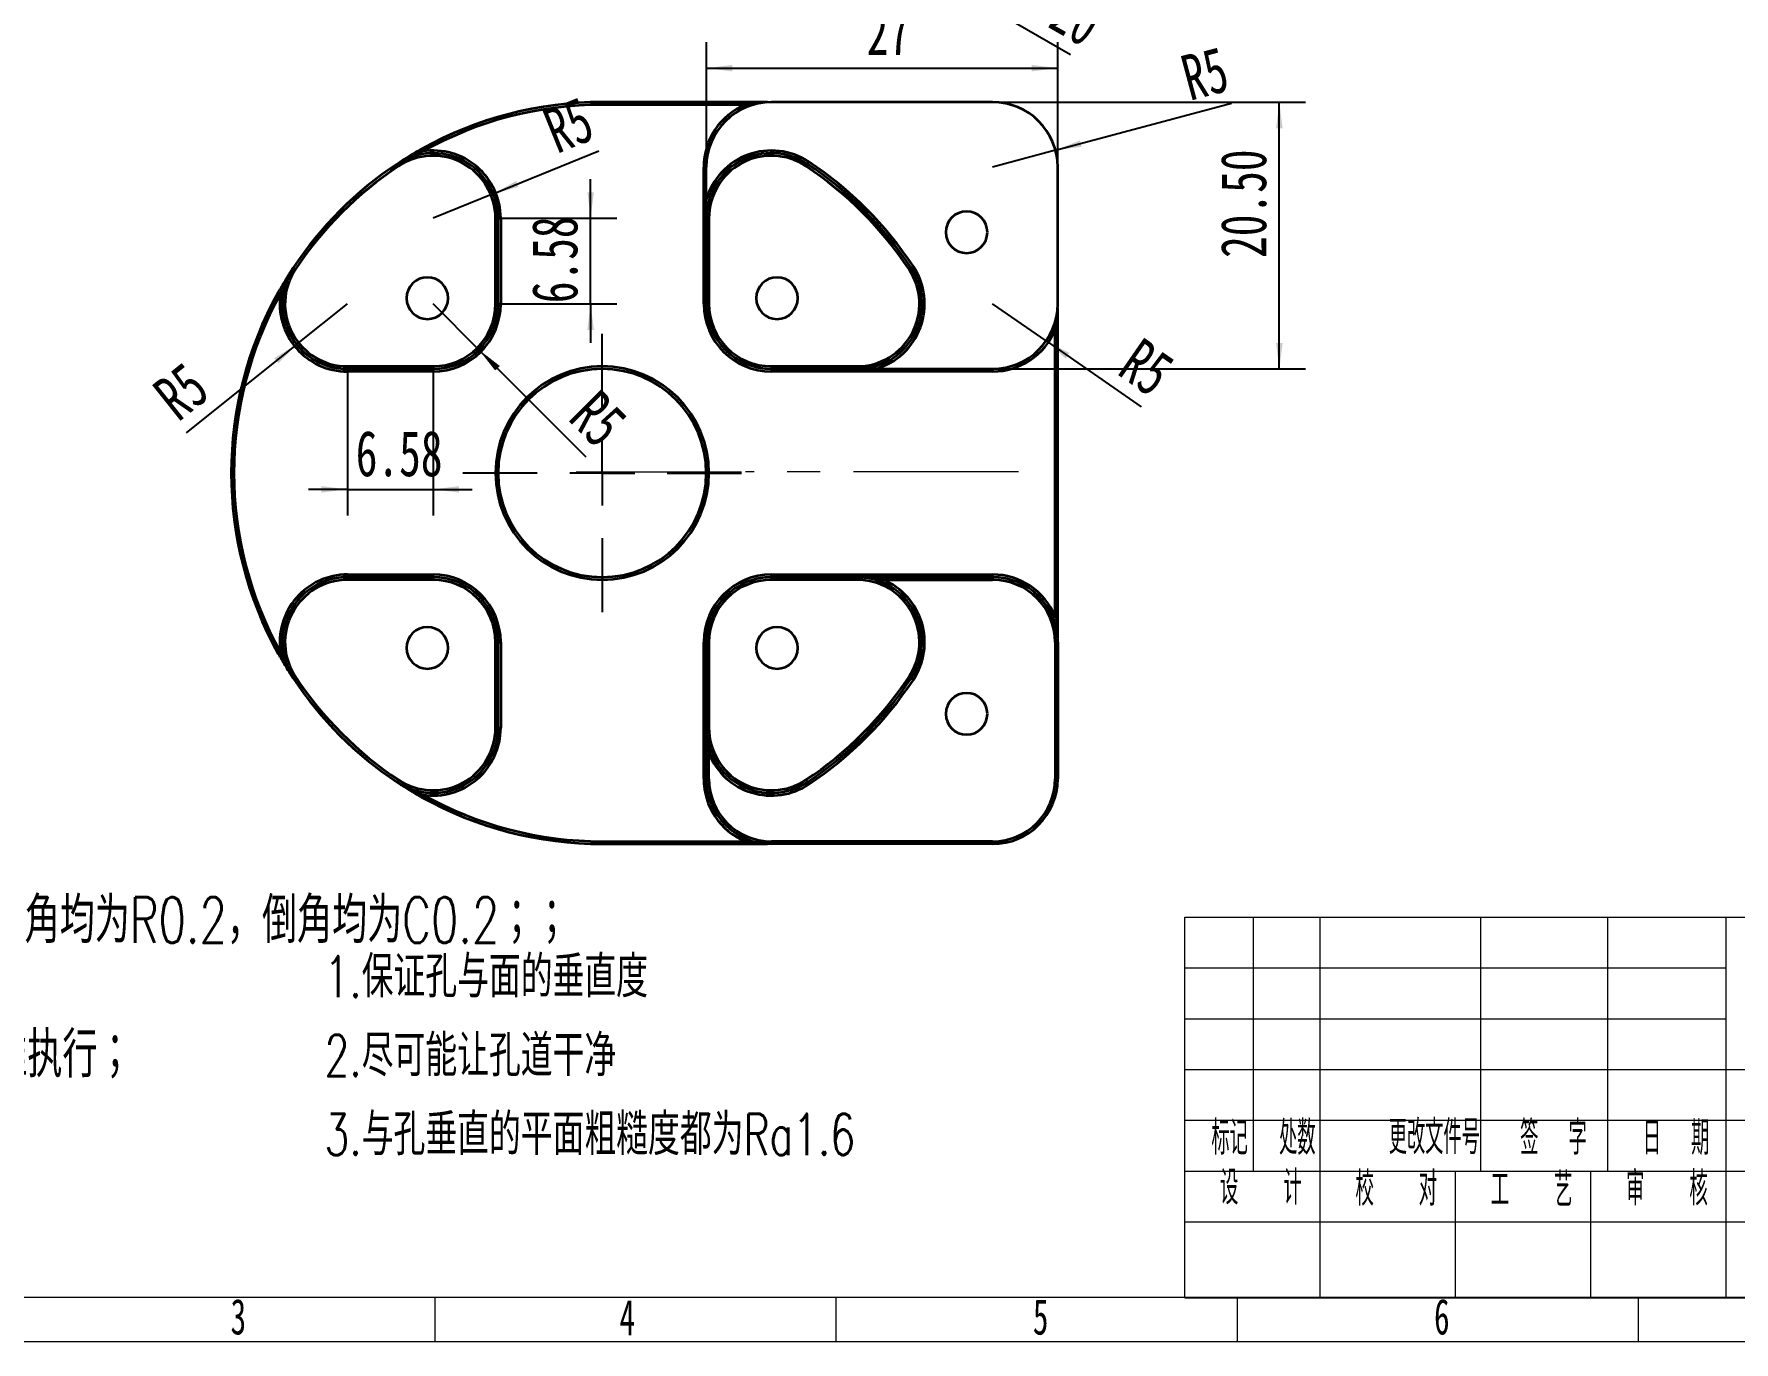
# Model space of a CAD drawing. Header units: millimetres. Extents: x -26 to 292, y -4 to 206.
# Drawn here: x 83.3 to 213.9, y 2.8 to 103.3 of the extents above; entities that cross this region are included whole.
import ezdxf

# ---------------------------------------------------------------- set-up
doc = ezdxf.new("R2010")
doc.units = ezdxf.units.MM
doc.linetypes.add('CENTERX2', pattern=[20.32, 12.7, -2.54, 2.54, -2.54])
doc.layers.add('10', color=7, linetype='Continuous')
doc.layers.add('SLD-0', color=7, linetype='Continuous')
doc.layers.add('粗实线层', color=7, linetype='Continuous', lineweight=25)
doc.styles.add('SLDTEXTSTYLE0', font='TXT', dxfattribs={"width": 0.7, "bigfont": 'bigfont'})
doc.styles.add('SLDTEXTSTYLE1', font='TXT', dxfattribs={"width": 0.7})
doc.styles.add('SLDTEXTSTYLE2', font='TXT', dxfattribs={"width": 0.49, "bigfont": 'bigfont'})
doc.styles.add('SLDTEXTSTYLE3', font='TXT', dxfattribs={"width": 0.495, "bigfont": 'bigfont'})
doc.styles.add('SLDTEXTSTYLE4', font='TXT', dxfattribs={"width": 0.496, "bigfont": 'bigfont'})
doc.styles.add('SLDTEXTSTYLE7', font='TXT', dxfattribs={"width": 0.638186})
doc.dimstyles.new('SLDDIMSTYLE0', dxfattribs={"dimtxt": 3.5, "dimasz": 2, "dimexe": 0, "dimexo": 0.0625, "dimgap": 0.875, "dimtad": 2, "dimrnd": 1e-09, "dimzin": 12, "dimdsep": 46, "dimtxsty": 'SLDTEXTSTYLE1', "dimsah": 1, "dimcen": 0.09, "dimadec": 0, "dimazin": 3, "dimtfac": 1, "dimtmove": 0, "dimatfit": 0, "dimfxl": 0, "dimfrac": 2, "dimtolj": 1, "dimtzin": 12, "dimarcsym": 0})
doc.dimstyles.new('SLDDIMSTYLE3', dxfattribs={"dimtxt": 3.5, "dimasz": 2, "dimexe": 0, "dimexo": 0.0625, "dimgap": 0.875, "dimtad": 2, "dimrnd": 1e-09, "dimzin": 0, "dimdsep": 46, "dimtxsty": 'SLDTEXTSTYLE1', "dimsah": 1, "dimcen": 0, "dimadec": 0, "dimazin": 0, "dimtfac": 1, "dimtofl": 0, "dimtmove": 0, "dimatfit": 3, "dimfxl": 0, "dimfrac": 2, "dimtolj": 1, "dimtzin": 12, "dimarcsym": 0})
doc.dimstyles.new('SLDDIMSTYLE5', dxfattribs={"dimtxt": 3.5, "dimasz": 2, "dimexe": 0, "dimexo": 0.0625, "dimgap": 0.875, "dimtad": 2, "dimrnd": 1e-09, "dimzin": 12, "dimdsep": 46, "dimtxsty": 'SLDTEXTSTYLE1', "dimsah": 1, "dimcen": 0, "dimadec": 0, "dimazin": 3, "dimtfac": 1, "dimtofl": 0, "dimtmove": 0, "dimatfit": 3, "dimfxl": 0, "dimfrac": 2, "dimtolj": 1, "dimtzin": 12, "dimarcsym": 0})
doc.dimstyles.new('SLDDIMSTYLE6', dxfattribs={"dimtxt": 3.5, "dimasz": 2, "dimexe": 0, "dimexo": 0.0625, "dimgap": 0.875, "dimtad": 2, "dimrnd": 1e-09, "dimzin": 12, "dimdsep": 46, "dimtxsty": 'SLDTEXTSTYLE1', "dimsah": 1, "dimcen": 0.09, "dimadec": 0, "dimazin": 3, "dimtfac": 1, "dimtofl": 0, "dimtmove": 0, "dimatfit": 3, "dimfxl": 0, "dimfrac": 2, "dimtolj": 1, "dimtzin": 12, "dimarcsym": 0})
doc.dimstyles.new('SLDDIMSTYLE9', dxfattribs={"dimtxt": 3.5, "dimasz": 2, "dimexe": 0, "dimexo": 0.0625, "dimgap": 0.875, "dimtad": 2, "dimrnd": 1e-09, "dimzin": 4, "dimdsep": 46, "dimtxsty": 'SLDTEXTSTYLE1', "dimsah": 1, "dimcen": 0.09, "dimadec": 0, "dimazin": 1, "dimtfac": 1, "dimtofl": 0, "dimtmove": 0, "dimatfit": 3, "dimfxl": 0, "dimfrac": 2, "dimtolj": 1, "dimtzin": 12, "dimarcsym": 0})

# ---------------------------------------------------------------- blocks, each defined once
blk = doc.blocks.new('SW_NOTE_0_1')
at = {"layer": 'SLD-0', "color": 0, "char_height": 3.5, "attachment_point": 1, "style": 'SLDTEXTSTYLE0'}
for s, insert in [('☆2、所有标注公差尺寸为必检尺寸；', (0, 4.51)), ('☆3、未注尺寸/形位公差按钣金设计加工标准执行；', (0, -0.82)), ('☆4、钣金加工严禁采用划深槽折弯加工方式；', (0, -6.15)), ('☆5、去毛刺飞边，尖角倒钝；', (0, -11.48))]:
    blk.add_mtext(s, dxfattribs=dict(at, insert=insert))
blk = doc.blocks.new('SW_NOTE_0_4')
at = {"layer": '粗实线层', "color": 0, "char_height": 3.175, "attachment_point": 1, "style": 'SLDTEXTSTYLE0'}
for s, insert in [('1.保证孔与面的垂直度', (0, 4.09)), ('2.尽可能让孔道干净', (0, -1.97)), ('3.与孔垂直的平面粗糙度都为Ra1.6', (0, -8.03))]:
    blk.add_mtext(s, dxfattribs=dict(at, insert=insert))
blk = doc.blocks.new('_D_9')
at = {"layer": '10'}
for q in [(151.35, 108.42), (162.95, 101.72)]:
    blk.add_line((151.52, 108.32), q, dxfattribs=at)
blk.add_solid([(151.52, 108.32), (153.13, 107.1), (153.38, 107.54)], dxfattribs=at)
at = {"layer": '10', "insert": (158.53, 109.42), "char_height": 3.5, "attachment_point": 1, "rotation": 330, "style": 'SLDTEXTSTYLE1'}
blk.add_mtext('R0.20', dxfattribs=at)
blk = doc.blocks.new('_D_21')
at = {"layer": '10'}
for p, q in [((126.08, 89.14), (126.08, 92.14)), ((119.17, 89.14), (128.08, 89.14)), ((126.08, 82.56), (126.08, 89.14)), ((119.17, 82.56), (128.08, 82.56)), ((126.08, 82.56), (126.08, 79.56))]:
    blk.add_line(p, q, dxfattribs=at)
for points in [[(126.08, 89.14), (126.33, 91.14), (125.83, 91.14)], [(126.08, 82.56), (125.83, 80.56), (126.33, 80.56)]]:
    blk.add_solid(points, dxfattribs=at)
at = {"layer": '10', "insert": (121.56, 82.61), "char_height": 3.5, "attachment_point": 1, "rotation": 90, "style": 'SLDTEXTSTYLE1'}
blk.add_mtext('6.58', dxfattribs=at)
blk = doc.blocks.new('_D_22')
at = {"layer": '10'}
for q in [(113.97, 82.56), (125.72, 70.81)]:
    blk.add_line((117.5, 79.03), q, dxfattribs=at)
blk.add_solid([(117.5, 79.03), (118.74, 77.44), (119.1, 77.79)], dxfattribs=at)
at = {"layer": '10', "insert": (126.73, 76.16), "char_height": 3.5, "attachment_point": 1, "rotation": 315, "style": 'SLDTEXTSTYLE1'}
blk.add_mtext('R5', dxfattribs=at)
blk = doc.blocks.new('_D_23')
at = {"layer": '10'}
for q in [(126.7, 94.31), (113.97, 89.14)]:
    blk.add_line((118.6, 91.02), q, dxfattribs=at)
blk.add_solid([(118.6, 91.02), (120.55, 91.54), (120.36, 92.01)], dxfattribs=at)
at = {"layer": '10', "insert": (122.17, 97.31), "char_height": 3.5, "attachment_point": 1, "rotation": 22.1242, "style": 'SLDTEXTSTYLE1'}
blk.add_mtext('R5', dxfattribs=at)
blk = doc.blocks.new('_D_24')
at = {"layer": '10'}
for q in [(107.39, 82.56), (95, 72.66)]:
    blk.add_line((103.49, 79.44), q, dxfattribs=at)
blk.add_solid([(103.49, 79.44), (101.77, 78.39), (102.08, 78)], dxfattribs=at)
at = {"layer": '10', "insert": (92.2, 76.17), "char_height": 3.5, "attachment_point": 1, "rotation": 38.6255, "style": 'SLDTEXTSTYLE1'}
blk.add_mtext('R5', dxfattribs=at)
blk = doc.blocks.new('_D_25')
at = {"layer": '10'}
for p, q in [((107.39, 77.76), (107.39, 66.31)), ((113.97, 77.76), (113.97, 66.31)), ((107.39, 68.31), (104.39, 68.31)), ((107.39, 68.31), (113.97, 68.31)), ((113.97, 68.31), (116.97, 68.31))]:
    blk.add_line(p, q, dxfattribs=at)
for points in [[(107.39, 68.31), (105.39, 68.56), (105.39, 68.06)], [(113.97, 68.31), (115.97, 68.06), (115.97, 68.56)]]:
    blk.add_solid(points, dxfattribs=at)
at = {"layer": '10', "insert": (108.03, 72.82), "char_height": 3.5, "attachment_point": 1, "style": 'SLDTEXTSTYLE1'}
blk.add_mtext('6.58', dxfattribs=at)
blk = doc.blocks.new('_D_26')
at = {"layer": '10'}
for q in [(175.33, 97.98), (156.97, 93.06)]:
    blk.add_line((161.8, 94.36), q, dxfattribs=at)
blk.add_solid([(161.8, 94.36), (163.8, 94.63), (163.67, 95.12)], dxfattribs=at)
at = {"layer": '10', "insert": (171.21, 101.53), "char_height": 3.5, "attachment_point": 1, "rotation": 15, "style": 'SLDTEXTSTYLE1'}
blk.add_mtext('R5', dxfattribs=at)
blk = doc.blocks.new('_D_27')
at = {"layer": '10'}
for q in [(156.97, 82.56), (168.39, 74.66)]:
    blk.add_line((161.08, 79.72), q, dxfattribs=at)
blk.add_solid([(161.08, 79.72), (162.58, 78.37), (162.87, 78.79)], dxfattribs=at)
at = {"layer": '10', "insert": (168.42, 80.09), "char_height": 3.5, "attachment_point": 1, "rotation": 325.3273, "style": 'SLDTEXTSTYLE1'}
blk.add_mtext('R5', dxfattribs=at)
blk = doc.blocks.new('_D_28')
at = {"layer": '10'}
for p, q in [((134.97, 93.06), (134.97, 102.67)), ((161.97, 93.06), (161.97, 102.67)), ((134.97, 100.67), (161.97, 100.67))]:
    blk.add_line(p, q, dxfattribs=at)
for points in [[(134.97, 100.67), (136.97, 100.42), (136.97, 100.92)], [(161.97, 100.67), (159.97, 100.92), (159.97, 100.42)]]:
    blk.add_solid(points, dxfattribs=at)
at = {"layer": '10', "insert": (147.29, 105.19), "char_height": 3.5, "attachment_point": 1, "style": 'SLDTEXTSTYLE1'}
blk.add_mtext('27', dxfattribs=at)
blk = doc.blocks.new('_D_29')
at = {"layer": '10'}
for p, q in [((156.97, 98.06), (181, 98.06)), ((179, 77.56), (179, 98.06)), ((156.97, 77.56), (181, 77.56))]:
    blk.add_line(p, q, dxfattribs=at)
for points in [[(179, 98.06), (178.75, 96.06), (179.25, 96.06)], [(179, 77.56), (179.25, 79.56), (178.75, 79.56)]]:
    blk.add_solid(points, dxfattribs=at)
at = {"layer": '10', "insert": (174.49, 86.09), "char_height": 3.5, "attachment_point": 1, "rotation": 90, "style": 'SLDTEXTSTYLE1'}
blk.add_mtext('20.50', dxfattribs=at)
blk = doc.blocks.new('SW_CENTERMARKSYMBOL_7')
at = {"layer": '10', "color": 0}
for p, q in [((0, 5), (0, 10.7)), ((0, 0), (0, 2.5)), ((-5, 0), (-10.7, 0)), ((0, 0), (-2.5, 0)), ((0, 0), (0, -2.5)), ((0, 0), (2.5, 0)), ((5, 0), (10.7, 0)), ((0, -5), (0, -10.7))]:
    blk.add_line(p, q, dxfattribs=at)

msp = doc.modelspace()

# ---------------------------------------------------------------- linework, layer by layer
at = {"color": 7, "linetype": 'Continuous', "lineweight": 35}
for p, q in [((126.969, 97.863), (126.969, 98.063)), ((137.969, 98.063), (126.969, 98.063)), ((137.969, 97.863), (137.969, 98.063)), ((139.666, 98.058), (139.679, 98.063)), ((156.969, 98.063), (139.969, 98.063)), ((137.969, 97.863), (126.969, 97.863)), ((113.188, 94.281), (113.09, 94.455)), ((111.314, 93.138), (111.203, 93.305)), ((134.969, 93.063), (134.769, 93.063)), ((134.769, 82.563), (134.769, 93.063)), ((134.969, 90.568), (134.969, 93.063)), ((142.624, 93.138), (142.735, 93.305)), ((142.735, 93.305), (142.846, 93.471)), ((161.969, 82.563), (161.969, 93.063)), ((118.769, 82.563), (118.769, 89.14)), ((118.769, 89.14), (118.969, 89.14)), ((118.969, 82.563), (118.969, 89.14)), ((118.969, 89.14), (119.169, 89.14)), ((119.169, 89.14), (119.169, 82.563)), ((134.969, 89.14), (134.969, 82.563)), ((135.169, 89.14), (134.969, 89.14)), ((135.169, 89.14), (135.169, 82.563)), ((103.048, 85.048), (103.05, 85.06)), ((103.394, 85.218), (103.227, 85.329)), ((150.544, 85.218), (150.711, 85.329)), ((150.711, 85.329), (150.878, 85.439)), ((102.251, 83.344), (102.077, 83.441)), ((118.769, 82.563), (118.969, 82.563)), ((118.969, 82.563), (119.169, 82.563)), ((134.969, 82.563), (134.769, 82.563)), ((135.169, 82.563), (134.969, 82.563)), ((161.769, 80.563), (161.969, 80.563)), ((161.769, 58.563), (161.769, 80.563)), ((161.969, 58.563), (161.969, 80.563)), ((107.392, 77.763), (113.969, 77.763)), ((107.392, 77.763), (107.392, 77.563)), ((107.392, 77.563), (113.969, 77.563)), ((107.392, 77.563), (107.392, 77.363)), ((113.969, 77.363), (107.392, 77.363)), ((113.969, 77.763), (113.969, 77.563)), ((113.969, 77.563), (113.969, 77.363)), ((139.969, 77.763), (139.969, 77.563)), ((139.969, 77.763), (146.546, 77.763)), ((139.969, 77.563), (146.546, 77.563)), ((139.969, 77.563), (139.969, 77.363)), ((156.969, 77.363), (139.969, 77.363)), ((146.546, 77.763), (146.546, 77.563)), ((147.974, 77.563), (156.969, 77.563)), ((156.969, 77.563), (156.969, 77.363)), ((118.769, 69.563), (118.969, 69.563)), ((135.169, 69.563), (134.969, 69.563)), ((107.392, 61.563), (107.392, 61.763)), ((107.392, 61.763), (113.969, 61.763)), ((107.392, 61.363), (107.392, 61.563)), ((113.969, 61.563), (107.392, 61.563)), ((113.969, 61.563), (113.969, 61.763)), ((113.969, 61.363), (113.969, 61.563)), ((126.969, 61.563), (126.969, 61.363)), ((139.969, 61.563), (139.969, 61.763)), ((139.969, 61.763), (156.969, 61.763)), ((139.969, 61.363), (139.969, 61.563)), ((146.546, 61.563), (139.969, 61.563)), ((146.546, 61.363), (146.546, 61.563)), ((148.546, 61.563), (156.969, 61.563)), ((156.969, 61.563), (156.969, 61.763)), ((156.969, 61.563), (156.969, 61.363)), ((113.969, 61.363), (107.392, 61.363)), ((146.546, 61.363), (139.969, 61.363)), ((148.546, 61.363), (156.969, 61.363)), ((161.769, 58.563), (161.969, 58.563)), ((118.769, 49.986), (118.769, 56.563)), ((118.769, 56.563), (118.969, 56.563)), ((118.969, 49.986), (118.969, 56.563)), ((118.969, 56.563), (119.169, 56.563)), ((119.169, 56.563), (119.169, 49.986)), ((134.969, 56.563), (134.769, 56.563)), ((134.769, 46.063), (134.769, 56.563)), ((135.169, 56.563), (134.969, 56.563)), ((134.969, 56.563), (134.969, 49.986)), ((135.169, 56.563), (135.169, 49.986)), ((161.769, 56.563), (161.769, 46.063)), ((161.969, 56.563), (161.769, 56.563)), ((161.965, 56.866), (161.969, 56.853)), ((161.969, 56.563), (161.969, 46.063)), ((102.251, 55.782), (102.077, 55.684)), ((103.394, 53.907), (103.227, 53.797)), ((150.544, 53.907), (150.711, 53.797)), ((150.711, 53.797), (150.878, 53.686)), ((118.769, 49.986), (118.969, 49.986)), ((118.969, 49.986), (119.169, 49.986)), ((135.169, 49.986), (134.969, 49.986)), ((134.969, 46.063), (134.969, 49.986)), ((135.169, 46.063), (135.169, 47.986)), ((111.314, 45.987), (111.203, 45.821)), ((134.969, 46.063), (134.769, 46.063)), ((134.969, 46.063), (135.169, 46.063)), ((142.624, 45.987), (142.735, 45.821)), ((142.735, 45.821), (142.846, 45.654)), ((161.969, 46.063), (161.769, 46.063)), ((111.484, 45.642), (111.472, 45.644)), ((113.188, 44.845), (113.09, 44.67)), ((126.969, 41.263), (137.969, 41.263)), ((126.969, 41.263), (126.969, 41.063)), ((126.969, 41.063), (137.969, 41.063)), ((137.969, 41.263), (137.969, 41.063)), ((156.969, 41.263), (139.969, 41.263)), ((139.969, 41.063), (139.969, 41.263)), ((156.969, 41.063), (139.969, 41.063)), ((156.969, 41.063), (156.969, 41.263))]:
    msp.add_line(p, q, dxfattribs=at)
at = {"color": 7, "linetype": 'Continuous', "lineweight": 35, "flags": 128}
msp.add_lwpolyline([(148.546, 61.363), (148.546, 61.402), (148.546, 61.439), (148.546, 61.474), (148.546, 61.504), (148.546, 61.529), (148.546, 61.548), (148.546, 61.559), (148.546, 61.563)], dxfattribs=at)
at = {"color": 7, "linetype": 'Continuous', "lineweight": 35}
for centre, radius, start, end in [((126.969, 69.563), 28.5, 90, 119.14162), ((139.969, 93.063), 5, 90, 180), ((156.969, 93.063), 5, 0, 90), ((126.969, 69.563), 28.3, 90, 119.14162), ((139.969, 93.063), 5.2, 112.61986, 180), ((113.969, 89.14), 5, 360, 123.58624), ((113.969, 89.14), 5.2, 0, 98.64087), ((139.969, 89.14), 5.2, 56.41376, 164.05763), ((139.969, 89.14), 5, 56.41376, 180), ((126.969, 69.563), 28.5, 123.58624, 146.41376), ((126.969, 69.563), 28.3, 123.58624, 146.41376), ((113.969, 89.14), 4.8, 0, 123.58624), ((139.969, 89.14), 4.8, 56.41376, 180), ((126.969, 69.563), 28.3, 33.58624, 56.41376), ((126.969, 69.563), 28.5, 33.58624, 56.41376), ((126.969, 69.563), 28.7, 33.58624, 56.41376), ((154.969, 88.063), 1.6, 0, 180), ((154.969, 88.063), 1.6, 180, 0), ((107.392, 82.563), 5, 146.41376, 270), ((107.392, 82.563), 4.8, 146.41376, 270), ((146.546, 82.563), 5, 270, 33.58624), ((146.546, 82.563), 4.8, 270, 33.58624), ((146.546, 82.563), 5.2, 285.94237, 33.58624), ((113.534, 82.998), 1.6, 0, 180), ((140.404, 82.998), 1.6, 0, 180), ((126.969, 69.563), 28.5, 150.85838, 209.14162), ((126.969, 69.563), 28.3, 150.85838, 209.14162), ((107.392, 82.563), 5.2, 171.35913, 270), ((113.534, 82.998), 1.6, 180, 0), ((113.969, 82.563), 4.8, 270, 0), ((113.969, 82.563), 5, 270, 0), ((113.969, 82.563), 5.2, 270, 0), ((139.969, 82.563), 5.2, 180, 270), ((139.969, 82.563), 5, 180, 270), ((139.969, 82.563), 4.8, 180, 270), ((140.404, 82.998), 1.6, 180, 0), ((156.969, 82.563), 5, 270, 0), ((156.969, 82.563), 5.2, 270, 337.38014), ((126.969, 69.563), 8.2, 0, 180), ((126.969, 69.563), 8, 0, 180), ((126.969, 69.563), 8.2, 180, 270), ((126.969, 69.563), 8, 180, 270), ((126.969, 69.563), 8.2, 270, 0), ((126.969, 69.563), 8, 270, 0), ((107.392, 56.563), 5.2, 90, 188.64087), ((107.392, 56.563), 5, 90, 213.58624), ((113.969, 56.563), 5.2, 0, 90), ((113.969, 56.563), 5, 0, 90), ((139.969, 56.563), 5.2, 90, 180), ((139.969, 56.563), 5, 90, 180), ((146.546, 56.563), 5, 326.41376, 90), ((147.254, 61.527), 0.0377, 11.10527, 72.49509), ((156.969, 56.563), 5.2, 22.61986, 90), ((156.969, 56.563), 5, 0, 90), ((107.392, 56.563), 4.8, 90, 213.58624), ((113.969, 56.563), 4.8, 0, 90), ((139.969, 56.563), 4.8, 90, 180), ((146.546, 56.563), 4.8, 326.41376, 90), ((146.546, 56.563), 5.2, 326.41376, 67.38016), ((156.969, 56.563), 4.8, 0, 90), ((113.534, 56.128), 1.6, 0, 180), ((140.404, 56.128), 1.6, 0, 180), ((113.534, 56.128), 1.6, 180, 0), ((140.404, 56.128), 1.6, 180, 0), ((126.969, 69.563), 28.5, 213.58624, 236.41376), ((126.969, 69.563), 28.3, 213.58624, 236.41376), ((126.969, 69.563), 28.3, 303.58624, 326.41376), ((126.969, 69.563), 28.5, 303.58624, 326.41376), ((126.969, 69.563), 28.7, 303.58624, 326.41376), ((154.969, 51.063), 1.6, 0, 180), ((154.969, 51.063), 1.6, 180, 0), ((113.969, 49.986), 5, 236.41376, 0), ((113.969, 49.986), 4.8, 236.41376, 0), ((113.969, 49.986), 5.2, 261.35913, 0), ((139.969, 49.986), 5, 180, 303.58624), ((139.969, 49.986), 4.8, 180, 303.58624), ((134.984, 49.277), 0.0371, 288.508, 349.86225), ((139.969, 49.986), 5.2, 202.61986, 303.58624), ((139.969, 46.063), 5.2, 180, 247.38014), ((139.969, 46.063), 5, 180, 270), ((139.969, 46.063), 4.8, 180, 270), ((156.969, 46.063), 4.8, 270, 0), ((156.969, 46.063), 5, 270, 0), ((126.969, 69.563), 28.5, 240.85838, 270), ((126.969, 69.563), 28.3, 240.85838, 270)]:
    msp.add_arc(centre, radius, start, end, dxfattribs=at)
for points, knots in [([(139.678, 98.063), (139.574, 98.063), (139.283, 98.063), (138.719, 98.063), (138.247, 98.063), (137.969, 98.063)], [0, 0, 0, 0, 0.1857645, 0.5209181, 1, 1, 1, 1]), ([(139.668, 98.051), (139.526, 98.048), (139.148, 98.038), (138.581, 97.971), (138.158, 97.896), (137.969, 97.863)], [0, 0, 0, 0, 0.2510178, 0.66498717, 1, 1, 1, 1]), ([(113.09, 94.455), (112.943, 94.372), (112.64, 94.201), (112.18, 93.927), (111.79, 93.687), (111.554, 93.533), (111.477, 93.482)], [0, 0, 0, 0, 0.2649082, 0.545075, 0.8496419, 1, 1, 1, 1]), ([(113.188, 94.281), (113.077, 94.241), (112.832, 94.153), (112.469, 94.001), (112.086, 93.819), (111.759, 93.65), (111.561, 93.526), (111.489, 93.48)], [0, 0, 0, 0, 0.1875749, 0.4122664, 0.6265559, 0.8629067, 1, 1, 1, 1]), ([(134.969, 89.14), (134.969, 89.273), (134.969, 89.499), (134.969, 89.82), (134.969, 90.09), (134.969, 90.339), (134.969, 90.495), (134.969, 90.568)], [0, 0, 0, 0, 0.2816554, 0.4803675, 0.6762508, 0.8493047, 1, 1, 1, 1]), ([(103.051, 85.058), (103.001, 84.981), (102.848, 84.746), (102.608, 84.356), (102.333, 83.896), (102.161, 83.59), (102.077, 83.441)], [0, 0, 0, 0, 0.1496383, 0.4522822, 0.7328943, 1, 1, 1, 1]), ([(103.057, 85.044), (102.975, 84.91), (102.756, 84.556), (102.49, 83.985), (102.325, 83.542), (102.251, 83.344)], [0, 0, 0, 0, 0.25116466, 0.66527881, 1, 1, 1, 1]), ([(161.769, 80.563), (161.794, 80.698), (161.849, 81.002), (161.908, 81.452), (161.95, 81.882), (161.956, 82.143), (161.959, 82.258)], [0, 0, 0, 0, 0.2404322, 0.5388501, 0.7965105, 1, 1, 1, 1]), ([(161.969, 80.563), (161.969, 80.735), (161.969, 81.093), (161.969, 81.662), (161.969, 82.054), (161.969, 82.267)], [0, 0, 0, 0, 0.297794, 0.6172387, 1, 1, 1, 1]), ([(147.974, 77.563), (147.926, 77.563), (147.826, 77.563), (147.668, 77.563), (147.497, 77.563), (147.32, 77.563), (147.135, 77.563), (146.878, 77.563), (146.679, 77.563), (146.546, 77.563)], [0, 0, 0, 0, 0.0993919, 0.2086122, 0.3278355, 0.4571961, 0.5790009, 0.7171375, 1, 1, 1, 1]), ([(148.546, 61.563), (148.383, 61.563), (148.197, 61.563), (147.774, 61.563), (147.538, 61.563), (147.265, 61.563)], [0, 0, 0, 0, 0.5, 0.5, 1, 1, 1, 1]), ([(147.291, 61.534), (147.57, 61.513), (147.807, 61.483), (148.219, 61.423), (148.395, 61.392), (148.546, 61.363)], [0, 0, 0, 0, 0.5, 0.5, 1, 1, 1, 1]), ([(161.958, 56.863), (161.954, 57.006), (161.944, 57.384), (161.877, 57.951), (161.803, 58.374), (161.769, 58.563)], [0, 0, 0, 0, 0.2510178, 0.6649872, 1, 1, 1, 1]), ([(161.969, 56.854), (161.969, 56.958), (161.969, 57.248), (161.969, 57.813), (161.969, 58.285), (161.969, 58.563)], [0, 0, 0, 0, 0.18576453, 0.52091814, 1, 1, 1, 1]), ([(102.077, 55.684), (102.16, 55.537), (102.331, 55.234), (102.605, 54.774), (102.845, 54.384), (102.999, 54.148), (103.049, 54.07)], [0, 0, 0, 0, 0.26490772, 0.54507407, 0.84964088, 1, 1, 1, 1]), ([(102.251, 55.782), (102.291, 55.67), (102.379, 55.426), (102.531, 55.063), (102.712, 54.68), (102.882, 54.353), (103.006, 54.155), (103.051, 54.083)], [0, 0, 0, 0, 0.1875746, 0.4122656, 0.6265552, 0.8629065, 1, 1, 1, 1]), ([(134.996, 49.241), (135.015, 48.982), (135.041, 48.75), (135.102, 48.332), (135.136, 48.147), (135.169, 47.986)], [0, 0, 0, 0, 0.5, 0.5, 1, 1, 1, 1]), ([(135.169, 47.986), (135.213, 48.004), (135.264, 48.025), (135.336, 48.056), (135.354, 48.063), (135.354, 48.063)], [0, 0, 0, 0, 0.5, 0.5, 1, 1, 1, 1]), ([(111.473, 45.645), (111.551, 45.595), (111.786, 45.441), (112.175, 45.202), (112.636, 44.927), (112.942, 44.754), (113.09, 44.67)], [0, 0, 0, 0, 0.1496393, 0.4522814, 0.7328932, 1, 1, 1, 1]), ([(111.488, 45.651), (111.622, 45.568), (111.976, 45.35), (112.547, 45.083), (112.99, 44.919), (113.188, 44.845)], [0, 0, 0, 0, 0.251165, 0.6652786, 1, 1, 1, 1]), ([(137.969, 41.263), (138.104, 41.238), (138.408, 41.182), (138.858, 41.124), (139.288, 41.081), (139.549, 41.076), (139.665, 41.073)], [0, 0, 0, 0, 0.2404535, 0.5388993, 0.7965388, 1, 1, 1, 1]), ([(137.969, 41.063), (138.142, 41.063), (138.5, 41.063), (139.069, 41.063), (139.46, 41.063), (139.674, 41.063)], [0, 0, 0, 0, 0.297827, 0.6172885, 1, 1, 1, 1])]:
    msp.add_open_spline(points, degree=3, knots=knots, dxfattribs=at)
for points in [[(146.546, 61.563), (146.783, 61.563), (147.032, 61.554), (147.291, 61.534)], [(147.265, 61.563), (147.012, 61.563), (146.774, 61.563), (146.546, 61.563)]]:
    msp.add_open_spline(points, degree=3, dxfattribs=at)
at = {"layer": '10', "linetype": 'CENTERX2', "lineweight": 18}
for p, q in [((124.969, 69.663), (139.969, 69.663)), ((158.969, 69.663), (137.969, 69.663))]:
    msp.add_line(p, q, dxfattribs=at)
at = {"layer": 'SLD-0', "color": 179, "linetype": 'Continuous', "lineweight": 18}
for p, q in [((171.742, 6.186), (171.742, 35.436)), ((171.742, 35.436), (288.742, 35.436)), ((177.016, 15.936), (177.016, 35.436)), ((182.142, 6.186), (182.142, 35.436)), ((194.492, 15.936), (194.492, 35.436)), ((204.242, 15.936), (204.242, 35.436)), ((213.342, 6.186), (213.342, 35.436)), ((171.742, 31.536), (213.342, 31.536)), ((171.742, 27.636), (213.342, 27.636)), ((171.742, 23.736), (213.342, 23.736)), ((213.342, 23.736), (249.742, 23.736)), ((171.742, 19.836), (249.742, 19.836)), ((171.742, 15.936), (249.742, 15.936)), ((192.542, 6.186), (192.542, 15.936)), ((202.942, 6.186), (202.942, 15.936)), ((171.742, 12.036), (234.136, 12.022)), ((288.775, 6.225), (21.625, 6.225)), ((165.475, 6.225), (21.625, 6.225)), ((114.1, 6.225), (114.1, 2.8)), ((114.1, 6.225), (114.1, 2.8)), ((144.925, 6.225), (144.925, 2.8)), ((144.925, 6.225), (144.925, 2.8)), ((171.742, 6.186), (288.742, 6.186)), ((175.75, 6.225), (175.75, 2.8)), ((175.75, 6.225), (175.75, 2.8)), ((206.575, 6.225), (206.575, 2.8)), ((206.575, 6.225), (206.575, 2.8)), ((292.2, 2.8), (4.5, 2.8))]:
    msp.add_line(p, q, dxfattribs=at)

# ---------------------------------------------------------------- block references
at = {"layer": '10'}
msp.add_blockref('SW_CENTERMARKSYMBOL_7', (126.969, 69.563), dxfattribs=at)
at = {"layer": 'SLD-0'}
msp.add_blockref('SW_NOTE_0_1', (27.181, 27.454), dxfattribs=at)
at = {"layer": '粗实线层'}
msp.add_blockref('SW_NOTE_0_4', (105.631, 28.366), dxfattribs=at)

# ---------------------------------------------------------------- texts
at = {"layer": 'SLD-0'}
for s, insert, char_height, attachment_point, style in [('标记', (175.182, 19.784), 2.6, 2, 'SLDTEXTSTYLE2'), ('处数', (180.384, 19.781), 2.6, 2, 'SLDTEXTSTYLE2'), ('更改文件号', (190.909, 19.84), 2.6, 2, 'SLDTEXTSTYLE2'), ('签  字', (200.064, 19.789), 2.6, 2, 'SLDTEXTSTYLE3'), ('日  期', (209.489, 19.781), 2.6, 2, 'SLDTEXTSTYLE3'), ('设   计', (177.583, 15.963), 2.6, 2, 'SLDTEXTSTYLE4'), ('校   对', (187.984, 15.872), 2.6, 2, 'SLDTEXTSTYLE4'), ('工   艺', (198.381, 15.789), 2.6, 2, 'SLDTEXTSTYLE4'), ('审   核', (208.783, 15.889), 2.6, 2, 'SLDTEXTSTYLE4'), ('3', (98.414, 6.119), 2.74, 1, 'SLDTEXTSTYLE7'), ('4', (128.3, 6.062), 2.74, 1, 'SLDTEXTSTYLE7'), ('5', (160.064, 6.108), 2.74, 1, 'SLDTEXTSTYLE7'), ('6', (190.889, 6.119), 2.74, 1, 'SLDTEXTSTYLE7')]:
    msp.add_mtext(s, dxfattribs=dict(at, insert=insert, char_height=char_height, attachment_point=attachment_point, style=style))
at = {"layer": '粗实线层', "insert": (27.181, 36.967), "char_height": 3.5, "attachment_point": 1, "style": 'SLDTEXTSTYLE0'}
msp.add_mtext('☆1、零件处理方式：☆1、零件处理方式：圆角均为R0.2，倒角均为C0.2；；', dxfattribs=at)

# ---------------------------------------------------------------- dimensions: what is measured, and where the dimension line sits
at = {"layer": '10'}
for center, mpoint, dimstyle, picture, middle in [((151.346, 108.419), (151.519, 108.319), 'SLDDIMSTYLE3', '_D_9', (159.826, 103.523)), ((156.969, 93.063), (161.799, 94.357), 'SLDDIMSTYLE5', '_D_26', (173.98, 97.621)), ((113.969, 89.14), (118.601, 91.023), 'SLDDIMSTYLE5', '_D_23', (125.446, 93.805)), ((107.392, 82.563), (103.486, 79.442), 'SLDDIMSTYLE5', '_D_24', (96.076, 73.521)), ((113.969, 82.563), (117.505, 79.027), 'SLDDIMSTYLE5', '_D_22', (124.743, 71.789)), ((156.969, 82.563), (161.081, 79.718), 'SLDDIMSTYLE5', '_D_27', (167.281, 75.43))]:
    dim = msp.add_radius_dim(center=center, mpoint=mpoint, dimstyle=dimstyle, dxfattribs=at)
    dim.commit()
    dim.dimension.update_dxf_attribs({"geometry": picture, "text_midpoint": middle, "dimtype": 164})
for base, p1, p2, dimstyle, picture, middle in [((161.969, 100.675), (134.969, 93.063), (161.969, 93.063), 'SLDDIMSTYLE6', '_D_28', (148.819, 100.675)), ((113.969, 68.312), (107.392, 77.763), (113.969, 77.763), 'SLDDIMSTYLE0', '_D_25', (111.092, 68.312))]:
    dim = msp.add_linear_dim(base=base, p1=p1, p2=p2, dimstyle=dimstyle, dxfattribs=at)
    dim.commit()
    dim.dimension.update_dxf_attribs({"geometry": picture, "text_midpoint": middle, "dimtype": 160})
for base, p1, p2, dimstyle, picture, middle in [((178.998, 98.063), (156.969, 77.563), (156.969, 98.063), 'SLDDIMSTYLE9', '_D_29', (178.998, 89.931)), ((126.076, 89.14), (119.169, 82.563), (119.169, 89.14), 'SLDDIMSTYLE0', '_D_21', (126.076, 85.676))]:
    dim = msp.add_linear_dim(base=base, p1=p1, p2=p2, angle=90, dimstyle=dimstyle, dxfattribs=at)
    dim.commit()
    dim.dimension.update_dxf_attribs({"geometry": picture, "text_midpoint": middle, "dimtype": 160})

doc.saveas('drawing.dxf')
